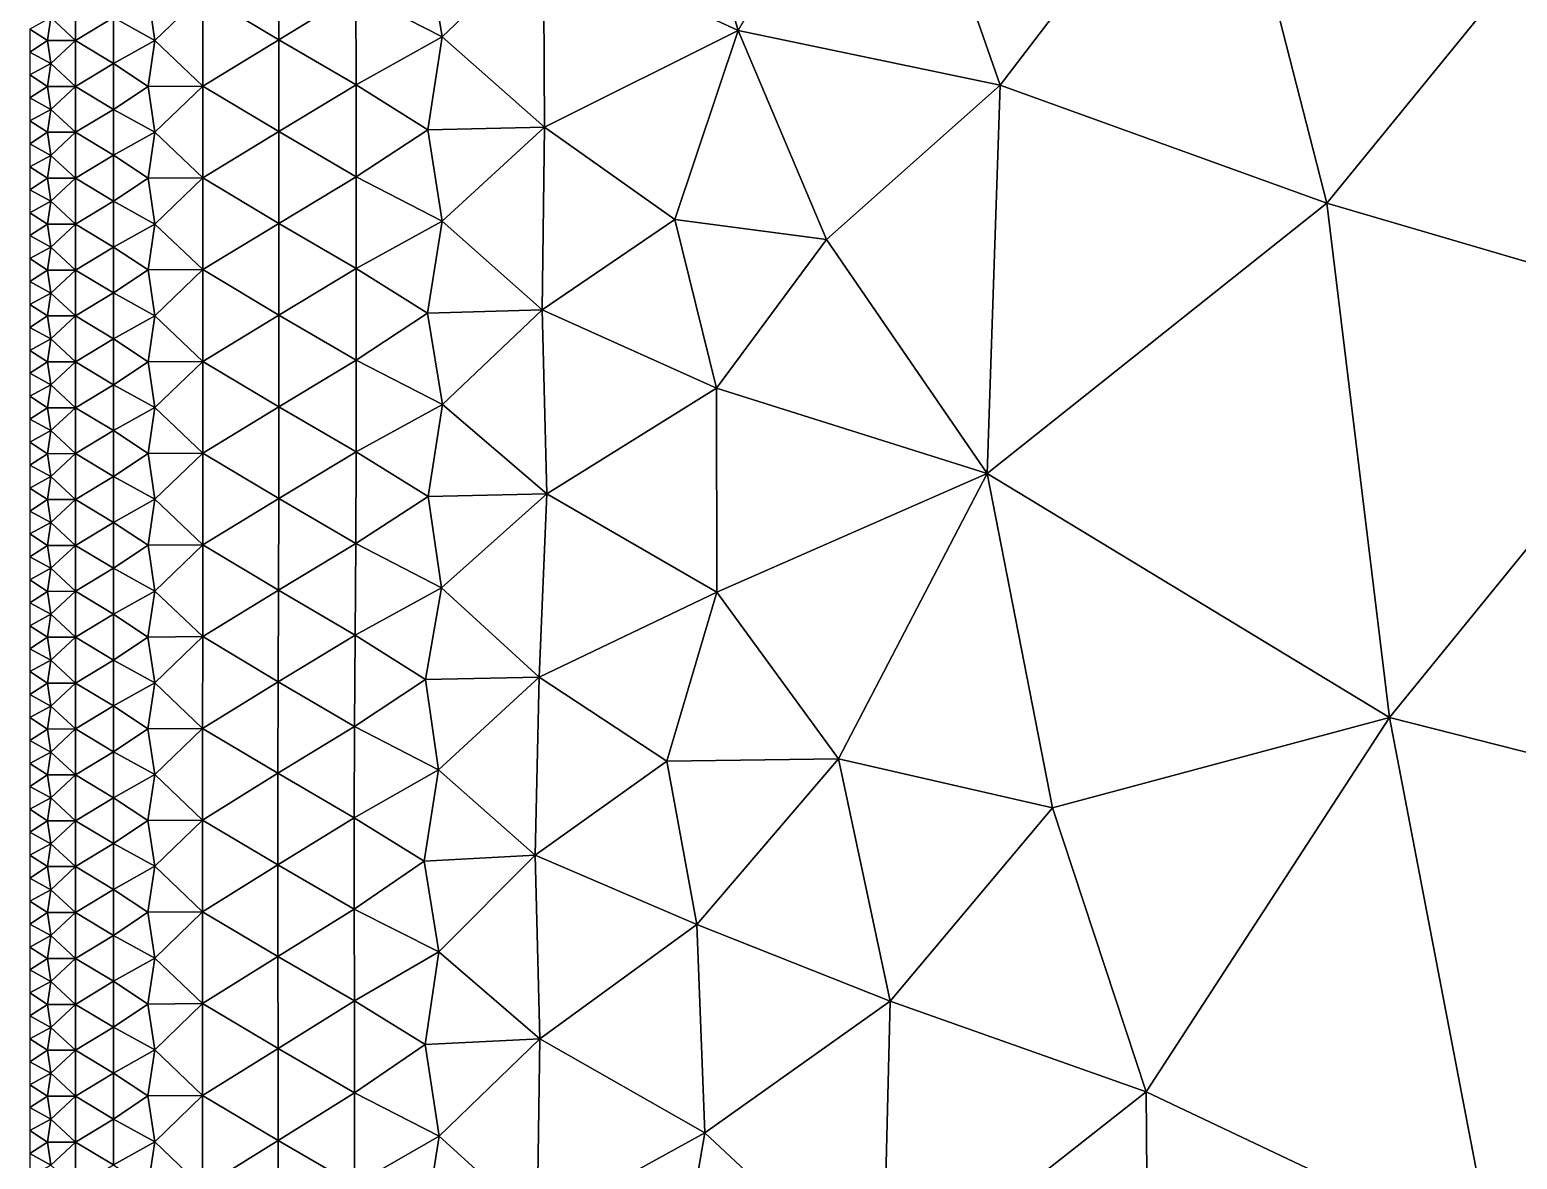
# Model space of a CAD drawing. Header units: metres. Extents: x 0 to 72, y -280 to 0.
# Drawn here: x 0.02 to 13, y -168.36 to -158.51 of the extents above; entities that cross this region are included whole.
import ezdxf

# ---------------------------------------------------------------- set-up
doc = ezdxf.new("R2010")
doc.units = ezdxf.units.M

msp = doc.modelspace()

# ---------------------------------------------------------------- linework, layer by layer
at = {"layer": 'layer', "color": 0}
for points in [[(5.68202, -156.77), (6.20154, -158.514), (7.51748, -156.218)], [(8.48475, -158.991), (7.51748, -156.218), (6.20154, -158.514)], [(8.48475, -158.991), (10.4233, -156.457), (7.51748, -156.218)], [(11.3351, -160.022), (10.4233, -156.457), (8.48475, -158.991)], [(11.3351, -160.022), (13.9844, -156.773), (10.4233, -156.457)], [(5.68202, -156.77), (4.50323, -157.728), (6.20154, -158.514)], [(14.7275, -161.015), (13.9844, -156.773), (11.3351, -160.022)], [(2.19097, -157.793), (1.53047, -158.199), (2.19322, -158.595)], [(2.19097, -157.793), (2.19322, -158.595), (2.86551, -158.185)], [(3.48628, -157.769), (2.86551, -158.185), (3.61907, -158.571)], [(3.48628, -157.769), (3.61907, -158.571), (4.50323, -157.728)], [(4.50323, -157.728), (3.61907, -158.571), (4.5115, -159.359)], [(4.50323, -157.728), (4.5115, -159.359), (6.20154, -158.514)], [(2.86551, -158.185), (2.19322, -158.595), (2.86775, -158.988)], [(2.86551, -158.185), (2.86775, -158.988), (3.61907, -158.571)], [(0.418283, -158.202), (0.20416, -158.403), (0.418303, -158.603)], [(0.418283, -158.202), (0.418303, -158.603), (0.751714, -158.402)], [(1.0522, -158.201), (0.751714, -158.402), (1.11217, -158.601)], [(1.0522, -158.201), (1.11217, -158.601), (1.53047, -158.199)], [(1.53047, -158.199), (1.11217, -158.601), (1.53101, -159)], [(1.53047, -158.199), (1.53101, -159), (2.19322, -158.595)], [(0.20416, -158.403), (0.02, -158.503), (0.173629, -158.603)], [(0.20416, -158.403), (0.173629, -158.603), (0.418303, -158.603)], [(0.751714, -158.402), (0.418303, -158.603), (0.751751, -158.802)], [(0.751714, -158.402), (0.751751, -158.802), (1.11217, -158.601)], [(0.02, -158.503), (0.02, -158.703), (0.173629, -158.603)], [(3.61907, -158.571), (2.86775, -158.988), (3.49347, -159.38)], [(3.61907, -158.571), (3.49347, -159.38), (4.5115, -159.359)], [(6.20154, -158.514), (4.5115, -159.359), (5.64619, -160.163)], [(6.20154, -158.514), (5.64619, -160.163), (6.97137, -160.337)], [(6.97137, -160.337), (8.48475, -158.991), (6.20154, -158.514)], [(0.173629, -158.603), (0.02, -158.703), (0.204165, -158.803)], [(0.02, -158.703), (0.02, -158.903), (0.204165, -158.803)], [(0.173629, -158.603), (0.204165, -158.803), (0.418303, -158.603)], [(0.418303, -158.603), (0.204165, -158.803), (0.418312, -159.003)], [(0.418303, -158.603), (0.418312, -159.003), (0.751751, -158.802)], [(1.11217, -158.601), (0.751751, -158.802), (1.05237, -159.002)], [(1.11217, -158.601), (1.05237, -159.002), (1.53101, -159)], [(2.19322, -158.595), (1.53101, -159), (2.19373, -159.396)], [(2.19322, -158.595), (2.19373, -159.396), (2.86775, -158.988)], [(0.204165, -158.803), (0.02, -158.903), (0.173631, -159.003)], [(0.204165, -158.803), (0.173631, -159.003), (0.418312, -159.003)], [(0.751751, -158.802), (0.418312, -159.003), (0.751769, -159.203)], [(0.751751, -158.802), (0.751769, -159.203), (1.05237, -159.002)], [(0.02, -158.903), (0.02, -159.103), (0.173631, -159.003)], [(0.173631, -159.003), (0.02, -159.103), (0.204167, -159.203)], [(0.173631, -159.003), (0.204167, -159.203), (0.418312, -159.003)], [(0.418312, -159.003), (0.204167, -159.203), (0.418313, -159.403)], [(0.418312, -159.003), (0.418313, -159.403), (0.751769, -159.203)], [(1.05237, -159.002), (0.751769, -159.203), (1.11228, -159.402)], [(1.05237, -159.002), (1.11228, -159.402), (1.53101, -159)], [(1.53101, -159), (1.11228, -159.402), (1.53106, -159.801)], [(1.53101, -159), (1.53106, -159.801), (2.19373, -159.396)], [(2.86775, -158.988), (2.19373, -159.396), (2.86737, -159.79)], [(2.86775, -158.988), (2.86737, -159.79), (3.49347, -159.38)], [(8.37214, -162.379), (8.48475, -158.991), (6.97137, -160.337)], [(11.3351, -160.022), (8.48475, -158.991), (8.37214, -162.379)], [(0.02, -159.103), (0.02, -159.303), (0.204167, -159.203)], [(0.204167, -159.203), (0.02, -159.303), (0.173631, -159.403)], [(0.204167, -159.203), (0.173631, -159.403), (0.418313, -159.403)], [(0.751769, -159.203), (0.418313, -159.403), (0.751766, -159.603)], [(0.751769, -159.203), (0.751766, -159.603), (1.11228, -159.402)], [(0.02, -159.303), (0.02, -159.504), (0.173631, -159.403)], [(0.173631, -159.403), (0.02, -159.504), (0.204166, -159.604)], [(0.173631, -159.403), (0.204166, -159.604), (0.418313, -159.403)], [(0.418313, -159.403), (0.204166, -159.604), (0.41831, -159.804)], [(0.418313, -159.403), (0.41831, -159.804), (0.751766, -159.603)], [(1.11228, -159.402), (0.751766, -159.603), (1.05237, -159.803)], [(1.11228, -159.402), (1.05237, -159.803), (1.53106, -159.801)], [(2.19373, -159.396), (1.53106, -159.801), (2.19351, -160.197)], [(2.19373, -159.396), (2.19351, -160.197), (2.86737, -159.79)], [(3.49347, -159.38), (2.86737, -159.79), (3.61677, -160.177)], [(3.49347, -159.38), (3.61677, -160.177), (4.5115, -159.359)], [(4.5115, -159.359), (3.61677, -160.177), (4.49045, -160.952)], [(4.5115, -159.359), (4.49045, -160.952), (5.64619, -160.163)], [(0.02, -159.504), (0.02, -159.704), (0.204166, -159.604)], [(0.204166, -159.604), (0.02, -159.704), (0.17363, -159.804)], [(0.204166, -159.604), (0.17363, -159.804), (0.41831, -159.804)], [(0.751766, -159.603), (0.41831, -159.804), (0.75176, -160.003)], [(0.751766, -159.603), (0.75176, -160.003), (1.05237, -159.803)], [(0.02, -159.704), (0.02, -159.904), (0.17363, -159.804)], [(0.17363, -159.804), (0.02, -159.904), (0.204165, -160.004)], [(0.17363, -159.804), (0.204165, -160.004), (0.41831, -159.804)], [(0.41831, -159.804), (0.204165, -160.004), (0.418308, -160.204)], [(0.41831, -159.804), (0.418308, -160.204), (0.75176, -160.003)], [(1.05237, -159.803), (0.75176, -160.003), (1.11226, -160.203)], [(1.05237, -159.803), (1.11226, -160.203), (1.53106, -159.801)], [(1.53106, -159.801), (1.11226, -160.203), (1.53101, -160.601)], [(1.53106, -159.801), (1.53101, -160.601), (2.19351, -160.197)], [(2.86737, -159.79), (2.19351, -160.197), (2.86654, -160.59)], [(2.86737, -159.79), (2.86654, -160.59), (3.61677, -160.177)], [(0.02, -159.904), (0.02, -160.104), (0.204165, -160.004)], [(0.75176, -160.003), (0.418308, -160.204), (0.751754, -160.404)], [(0.75176, -160.003), (0.751754, -160.404), (1.11226, -160.203)], [(0.204165, -160.004), (0.02, -160.104), (0.173629, -160.204)], [(0.02, -160.104), (0.02, -160.304), (0.173629, -160.204)], [(0.204165, -160.004), (0.173629, -160.204), (0.418308, -160.204)], [(11.8828, -164.506), (11.3351, -160.022), (8.37214, -162.379)], [(11.8828, -164.506), (14.7275, -161.015), (11.3351, -160.022)], [(0.173629, -160.204), (0.02, -160.304), (0.204164, -160.404)], [(0.173629, -160.204), (0.204164, -160.404), (0.418308, -160.204)], [(0.418308, -160.204), (0.204164, -160.404), (0.418307, -160.604)], [(0.418308, -160.204), (0.418307, -160.604), (0.751754, -160.404)], [(1.11226, -160.203), (0.751754, -160.404), (1.05235, -160.603)], [(1.11226, -160.203), (1.05235, -160.603), (1.53101, -160.601)], [(2.19351, -160.197), (1.53101, -160.601), (2.19348, -160.997)], [(2.19351, -160.197), (2.19348, -160.997), (2.86654, -160.59)], [(3.61677, -160.177), (2.86654, -160.59), (3.48895, -160.98)], [(3.61677, -160.177), (3.48895, -160.98), (4.49045, -160.952)], [(5.64619, -160.163), (4.49045, -160.952), (6.01137, -161.634)], [(5.64619, -160.163), (6.01137, -161.634), (6.97137, -160.337)], [(0.02, -160.304), (0.02, -160.504), (0.204164, -160.404)], [(8.37214, -162.379), (6.97137, -160.337), (6.01137, -161.634)], [(0.204164, -160.404), (0.02, -160.504), (0.173629, -160.604)], [(0.02, -160.504), (0.02, -160.705), (0.173629, -160.604)], [(0.204164, -160.404), (0.173629, -160.604), (0.418307, -160.604)], [(0.751754, -160.404), (0.418307, -160.604), (0.751753, -160.804)], [(0.751754, -160.404), (0.751753, -160.804), (1.05235, -160.603)], [(0.173629, -160.604), (0.02, -160.705), (0.204164, -160.805)], [(0.173629, -160.604), (0.204164, -160.805), (0.418307, -160.604)], [(0.418307, -160.604), (0.204164, -160.805), (0.418307, -161.005)], [(0.418307, -160.604), (0.418307, -161.005), (0.751753, -160.804)], [(1.05235, -160.603), (0.751753, -160.804), (1.11226, -161.003)], [(1.05235, -160.603), (1.11226, -161.003), (1.53101, -160.601)], [(1.53101, -160.601), (1.11226, -161.003), (1.53102, -161.402)], [(1.53101, -160.601), (1.53102, -161.402), (2.19348, -160.997)], [(2.86654, -160.59), (2.19348, -160.997), (2.86735, -161.39)], [(2.86654, -160.59), (2.86735, -161.39), (3.48895, -160.98)], [(0.02, -160.705), (0.02, -160.905), (0.204164, -160.805)], [(0.204164, -160.805), (0.02, -160.905), (0.173629, -161.005)], [(0.02, -160.905), (0.02, -161.105), (0.173629, -161.005)], [(0.204164, -160.805), (0.173629, -161.005), (0.418307, -161.005)], [(0.751753, -160.804), (0.418307, -161.005), (0.751753, -161.204)], [(0.751753, -160.804), (0.751753, -161.204), (1.11226, -161.003)], [(0.173629, -161.005), (0.02, -161.105), (0.204164, -161.205)], [(0.173629, -161.005), (0.204164, -161.205), (0.418307, -161.005)], [(0.418307, -161.005), (0.204164, -161.205), (0.418305, -161.405)], [(0.418307, -161.005), (0.418305, -161.405), (0.751753, -161.204)], [(1.11226, -161.003), (0.751753, -161.204), (1.05235, -161.404)], [(1.11226, -161.003), (1.05235, -161.404), (1.53102, -161.402)], [(2.19348, -160.997), (1.53102, -161.402), (2.19372, -161.797)], [(2.19348, -160.997), (2.19372, -161.797), (2.86735, -161.39)], [(3.48895, -160.98), (2.86735, -161.39), (3.621, -161.777)], [(3.48895, -160.98), (3.621, -161.777), (4.49045, -160.952)], [(4.49045, -160.952), (3.621, -161.777), (4.53125, -162.557)], [(4.49045, -160.952), (4.53125, -162.557), (6.01137, -161.634)], [(17.14, -165.841), (14.7275, -161.015), (11.8828, -164.506)], [(0.02, -161.105), (0.02, -161.305), (0.204164, -161.205)], [(0.204164, -161.205), (0.02, -161.305), (0.173629, -161.405)], [(0.204164, -161.205), (0.173629, -161.405), (0.418305, -161.405)], [(0.751753, -161.204), (0.418305, -161.405), (0.751746, -161.605)], [(0.751753, -161.204), (0.751746, -161.605), (1.05235, -161.404)], [(0.02, -161.305), (0.02, -161.505), (0.173629, -161.405)], [(0.173629, -161.405), (0.02, -161.505), (0.204163, -161.605)], [(0.173629, -161.405), (0.204163, -161.605), (0.418305, -161.405)], [(0.418305, -161.405), (0.204163, -161.605), (0.418299, -161.805)], [(0.418305, -161.405), (0.418299, -161.805), (0.751746, -161.605)], [(1.05235, -161.404), (0.751746, -161.605), (1.11223, -161.804)], [(1.05235, -161.404), (1.11223, -161.804), (1.53102, -161.402)], [(1.53102, -161.402), (1.11223, -161.804), (1.53087, -162.202)], [(1.53102, -161.402), (1.53087, -162.202), (2.19372, -161.797)], [(2.86735, -161.39), (2.19372, -161.797), (2.86845, -162.19)], [(2.86735, -161.39), (2.86845, -162.19), (3.621, -161.777)], [(0.02, -161.505), (0.02, -161.705), (0.204163, -161.605)], [(0.204163, -161.605), (0.02, -161.705), (0.173626, -161.805)], [(0.204163, -161.605), (0.173626, -161.805), (0.418299, -161.805)], [(0.751746, -161.605), (0.418299, -161.805), (0.751724, -162.005)], [(0.751746, -161.605), (0.751724, -162.005), (1.11223, -161.804)], [(6.01137, -161.634), (4.53125, -162.557), (6.01458, -163.413)], [(6.01137, -161.634), (6.01458, -163.413), (8.37214, -162.379)], [(0.02, -161.705), (0.02, -161.906), (0.173626, -161.805)], [(0.173626, -161.805), (0.02, -161.906), (0.204158, -162.005)], [(0.173626, -161.805), (0.204158, -162.005), (0.418299, -161.805)], [(0.418299, -161.805), (0.204158, -162.005), (0.418284, -162.205)], [(0.418299, -161.805), (0.418284, -162.205), (0.751724, -162.005)], [(1.11223, -161.804), (0.751724, -162.005), (1.05227, -162.204)], [(1.11223, -161.804), (1.05227, -162.204), (1.53087, -162.202)], [(2.19372, -161.797), (1.53087, -162.202), (2.19313, -162.597)], [(2.19372, -161.797), (2.19313, -162.597), (2.86845, -162.19)], [(3.621, -161.777), (2.86845, -162.19), (3.49685, -162.58)], [(3.621, -161.777), (3.49685, -162.58), (4.53125, -162.557)], [(0.02, -161.906), (0.02, -162.106), (0.204158, -162.005)], [(0.204158, -162.005), (0.02, -162.106), (0.173621, -162.206)], [(0.204158, -162.005), (0.173621, -162.206), (0.418284, -162.205)], [(0.751724, -162.005), (0.418284, -162.205), (0.751674, -162.405)], [(0.751724, -162.005), (0.751674, -162.405), (1.05227, -162.204)], [(0.02, -162.106), (0.02, -162.306), (0.173621, -162.206)], [(0.173621, -162.206), (0.02, -162.306), (0.204149, -162.406)], [(0.173621, -162.206), (0.204149, -162.406), (0.418284, -162.205)], [(0.418284, -162.205), (0.204149, -162.406), (0.418258, -162.606)], [(0.418284, -162.205), (0.418258, -162.606), (0.751674, -162.405)], [(1.05227, -162.204), (0.751674, -162.405), (1.11203, -162.604)], [(1.05227, -162.204), (1.11203, -162.604), (1.53087, -162.202)], [(1.53087, -162.202), (1.11203, -162.604), (1.53023, -163.002)], [(1.53087, -162.202), (1.53023, -163.002), (2.19313, -162.597)], [(2.86845, -162.19), (2.19313, -162.597), (2.86601, -162.99)], [(2.86845, -162.19), (2.86601, -162.99), (3.49685, -162.58)], [(0.02, -162.306), (0.02, -162.506), (0.204149, -162.406)], [(0.204149, -162.406), (0.02, -162.506), (0.173613, -162.606)], [(0.204149, -162.406), (0.173613, -162.606), (0.418258, -162.606)], [(0.751674, -162.405), (0.418258, -162.606), (0.751601, -162.805)], [(0.751674, -162.405), (0.751601, -162.805), (1.11203, -162.604)], [(7.07448, -164.868), (8.37214, -162.379), (6.01458, -163.413)], [(8.94234, -165.295), (8.37214, -162.379), (7.07448, -164.868)], [(8.94234, -165.295), (11.8828, -164.506), (8.37214, -162.379)], [(0.02, -162.506), (0.02, -162.706), (0.173613, -162.606)], [(2.19313, -162.597), (1.53023, -163.002), (2.19096, -163.397)], [(2.19313, -162.597), (2.19096, -163.397), (2.86601, -162.99)], [(3.49685, -162.58), (2.86601, -162.99), (3.61278, -163.376)], [(3.49685, -162.58), (3.61278, -163.376), (4.53125, -162.557)], [(4.53125, -162.557), (3.61278, -163.376), (4.463, -164.156)], [(4.53125, -162.557), (4.463, -164.156), (6.01458, -163.413)], [(0.173613, -162.606), (0.02, -162.706), (0.204136, -162.806)], [(0.02, -162.706), (0.02, -162.906), (0.204136, -162.806)], [(0.173613, -162.606), (0.204136, -162.806), (0.418258, -162.606)], [(0.418258, -162.606), (0.204136, -162.806), (0.418221, -163.006)], [(0.418258, -162.606), (0.418221, -163.006), (0.751601, -162.805)], [(1.11203, -162.604), (0.751601, -162.805), (1.052, -163.005)], [(1.11203, -162.604), (1.052, -163.005), (1.53023, -163.002)], [(0.204136, -162.806), (0.02, -162.906), (0.1736, -163.006)], [(0.204136, -162.806), (0.1736, -163.006), (0.418221, -163.006)], [(0.751601, -162.805), (0.418221, -163.006), (0.751495, -163.206)], [(0.751601, -162.805), (0.751495, -163.206), (1.052, -163.005)], [(0.02, -162.906), (0.02, -163.106), (0.1736, -163.006)], [(0.1736, -163.006), (0.02, -163.106), (0.204119, -163.206)], [(0.02, -163.106), (0.02, -163.307), (0.204119, -163.206)], [(0.1736, -163.006), (0.204119, -163.206), (0.418221, -163.006)], [(0.418221, -163.006), (0.204119, -163.206), (0.418176, -163.406)], [(0.418221, -163.006), (0.418176, -163.406), (0.751495, -163.206)], [(1.052, -163.005), (0.751495, -163.206), (1.1116, -163.405)], [(1.052, -163.005), (1.1116, -163.405), (1.53023, -163.002)], [(1.53023, -163.002), (1.1116, -163.405), (1.52913, -163.802)], [(1.53023, -163.002), (1.52913, -163.802), (2.19096, -163.397)], [(2.86601, -162.99), (2.19096, -163.397), (2.86, -163.788)], [(2.86601, -162.99), (2.86, -163.788), (3.61278, -163.376)], [(0.204119, -163.206), (0.02, -163.307), (0.173586, -163.407)], [(0.204119, -163.206), (0.173586, -163.407), (0.418176, -163.406)], [(0.751495, -163.206), (0.418176, -163.406), (0.751382, -163.606)], [(0.751495, -163.206), (0.751382, -163.606), (1.1116, -163.405)], [(0.02, -163.307), (0.02, -163.507), (0.173586, -163.407)], [(3.61278, -163.376), (2.86, -163.788), (3.47313, -164.176)], [(3.61278, -163.376), (3.47313, -164.176), (4.463, -164.156)], [(0.173586, -163.407), (0.02, -163.507), (0.2041, -163.607)], [(0.173586, -163.407), (0.2041, -163.607), (0.418176, -163.406)], [(0.418176, -163.406), (0.2041, -163.607), (0.418128, -163.807)], [(0.418176, -163.406), (0.418128, -163.807), (0.751382, -163.606)], [(1.1116, -163.405), (0.751382, -163.606), (1.05156, -163.805)], [(1.1116, -163.405), (1.05156, -163.805), (1.52913, -163.802)], [(2.19096, -163.397), (1.52913, -163.802), (2.18793, -164.196)], [(2.19096, -163.397), (2.18793, -164.196), (2.86, -163.788)], [(6.01458, -163.413), (4.463, -164.156), (5.5766, -164.888)], [(6.01458, -163.413), (5.5766, -164.888), (7.07448, -164.868)], [(0.02, -163.507), (0.02, -163.707), (0.2041, -163.607)], [(0.2041, -163.607), (0.02, -163.707), (0.173571, -163.807)], [(0.2041, -163.607), (0.173571, -163.807), (0.418128, -163.807)], [(0.751382, -163.606), (0.418128, -163.807), (0.751256, -164.006)], [(0.751382, -163.606), (0.751256, -164.006), (1.05156, -163.805)], [(0.02, -163.707), (0.02, -163.907), (0.173571, -163.807)], [(0.173571, -163.807), (0.02, -163.907), (0.20408, -164.007)], [(0.173571, -163.807), (0.20408, -164.007), (0.418128, -163.807)], [(0.418128, -163.807), (0.20408, -164.007), (0.418083, -164.207)], [(0.418128, -163.807), (0.418083, -164.207), (0.751256, -164.006)], [(1.05156, -163.805), (0.751256, -164.006), (1.11106, -164.205)], [(1.05156, -163.805), (1.11106, -164.205), (1.52913, -163.802)], [(1.52913, -163.802), (1.11106, -164.205), (1.52803, -164.602)], [(1.52913, -163.802), (1.52803, -164.602), (2.18793, -164.196)], [(2.86, -163.788), (2.18793, -164.196), (2.8535, -164.585)], [(2.86, -163.788), (2.8535, -164.585), (3.47313, -164.176)], [(0.02, -163.907), (0.02, -164.107), (0.20408, -164.007)], [(0.20408, -164.007), (0.02, -164.107), (0.173557, -164.207)], [(0.20408, -164.007), (0.173557, -164.207), (0.418083, -164.207)], [(0.751256, -164.006), (0.418083, -164.207), (0.751151, -164.406)], [(0.751256, -164.006), (0.751151, -164.406), (1.11106, -164.205)], [(0.02, -164.107), (0.02, -164.307), (0.173557, -164.207)], [(0.173557, -164.207), (0.02, -164.307), (0.204064, -164.407)], [(0.173557, -164.207), (0.204064, -164.407), (0.418083, -164.207)], [(0.418083, -164.207), (0.204064, -164.407), (0.418046, -164.607)], [(0.418083, -164.207), (0.418046, -164.607), (0.751151, -164.406)], [(1.11106, -164.205), (0.751151, -164.406), (1.05115, -164.605)], [(1.11106, -164.205), (1.05115, -164.605), (1.52803, -164.602)], [(2.18793, -164.196), (1.52803, -164.602), (2.18553, -164.994)], [(2.18793, -164.196), (2.18553, -164.994), (2.8535, -164.585)], [(3.47313, -164.176), (2.8535, -164.585), (3.58668, -164.963)], [(3.47313, -164.176), (3.58668, -164.963), (4.463, -164.156)], [(4.463, -164.156), (3.58668, -164.963), (4.4295, -165.707)], [(4.463, -164.156), (4.4295, -165.707), (5.5766, -164.888)], [(0.02, -164.307), (0.02, -164.508), (0.204064, -164.407)], [(0.204064, -164.407), (0.02, -164.508), (0.173545, -164.608)], [(0.204064, -164.407), (0.173545, -164.608), (0.418046, -164.607)], [(0.751151, -164.406), (0.418046, -164.607), (0.751062, -164.807)], [(0.751151, -164.406), (0.751062, -164.807), (1.05115, -164.605)], [(0.02, -164.508), (0.02, -164.708), (0.173545, -164.608)], [(9.75812, -167.771), (11.8828, -164.506), (8.94234, -165.295)], [(12.7842, -169.205), (11.8828, -164.506), (9.75812, -167.771)], [(12.7842, -169.205), (17.14, -165.841), (11.8828, -164.506)], [(0.173545, -164.608), (0.02, -164.708), (0.204051, -164.808)], [(0.173545, -164.608), (0.204051, -164.808), (0.418046, -164.607)], [(0.418046, -164.607), (0.204051, -164.808), (0.41802, -165.007)], [(0.418046, -164.607), (0.41802, -165.007), (0.751062, -164.807)], [(1.05115, -164.605), (0.751062, -164.807), (1.11066, -165.005)], [(1.05115, -164.605), (1.11066, -165.005), (1.52803, -164.602)], [(1.52803, -164.602), (1.11066, -165.005), (1.52739, -165.402)], [(1.52803, -164.602), (1.52739, -165.402), (2.18553, -164.994)], [(2.8535, -164.585), (2.18553, -164.994), (2.84998, -165.381)], [(2.8535, -164.585), (2.84998, -165.381), (3.58668, -164.963)], [(0.02, -164.708), (0.02, -164.908), (0.204051, -164.808)], [(0.204051, -164.808), (0.02, -164.908), (0.173538, -165.008)], [(0.02, -164.908), (0.02, -165.108), (0.173538, -165.008)], [(0.204051, -164.808), (0.173538, -165.008), (0.41802, -165.007)], [(0.751062, -164.807), (0.41802, -165.007), (0.751011, -165.207)], [(0.751062, -164.807), (0.751011, -165.207), (1.11066, -165.005)], [(5.5766, -164.888), (4.4295, -165.707), (5.84011, -166.312)], [(5.5766, -164.888), (5.84011, -166.312), (7.07448, -164.868)], [(7.5271, -166.981), (7.07448, -164.868), (5.84011, -166.312)], [(7.5271, -166.981), (8.94234, -165.295), (7.07448, -164.868)], [(0.173538, -165.008), (0.02, -165.108), (0.204044, -165.208)], [(0.173538, -165.008), (0.204044, -165.208), (0.41802, -165.007)], [(0.41802, -165.007), (0.204044, -165.208), (0.418007, -165.408)], [(0.41802, -165.007), (0.418007, -165.408), (0.751011, -165.207)], [(1.11066, -165.005), (0.751011, -165.207), (1.05093, -165.406)], [(1.11066, -165.005), (1.05093, -165.406), (1.52739, -165.402)], [(2.18553, -164.994), (1.52739, -165.402), (2.1847, -165.793)], [(2.18553, -164.994), (2.1847, -165.793), (2.84998, -165.381)], [(3.58668, -164.963), (2.84998, -165.381), (3.45969, -165.759)], [(3.58668, -164.963), (3.45969, -165.759), (4.4295, -165.707)], [(0.02, -165.108), (0.02, -165.308), (0.204044, -165.208)], [(0.204044, -165.208), (0.02, -165.308), (0.173534, -165.408)], [(0.02, -165.308), (0.02, -165.508), (0.173534, -165.408)], [(0.204044, -165.208), (0.173534, -165.408), (0.418007, -165.408)], [(0.751011, -165.207), (0.418007, -165.408), (0.750986, -165.607)], [(0.751011, -165.207), (0.750986, -165.607), (1.05093, -165.406)], [(9.75812, -167.771), (8.94234, -165.295), (7.5271, -166.981)], [(0.173534, -165.408), (0.02, -165.508), (0.204041, -165.608)], [(0.173534, -165.408), (0.204041, -165.608), (0.418007, -165.408)], [(0.418007, -165.408), (0.204041, -165.608), (0.418005, -165.808)], [(0.418007, -165.408), (0.418005, -165.808), (0.750986, -165.607)], [(1.05093, -165.406), (0.750986, -165.607), (1.11052, -165.805)], [(1.05093, -165.406), (1.11052, -165.805), (1.52739, -165.402)], [(1.52739, -165.402), (1.11052, -165.805), (1.52734, -166.202)], [(1.52739, -165.402), (1.52734, -166.202), (2.1847, -165.793)], [(2.84998, -165.381), (2.1847, -165.793), (2.85014, -166.178)], [(2.84998, -165.381), (2.85014, -166.178), (3.45969, -165.759)], [(0.02, -165.508), (0.02, -165.709), (0.204041, -165.608)], [(0.204041, -165.608), (0.02, -165.709), (0.173534, -165.808)], [(0.02, -165.709), (0.02, -165.909), (0.173534, -165.808)], [(0.204041, -165.608), (0.173534, -165.808), (0.418005, -165.808)], [(0.750986, -165.607), (0.418005, -165.808), (0.750991, -166.007)], [(0.750986, -165.607), (0.750991, -166.007), (1.11052, -165.805)], [(3.45969, -165.759), (3.58792, -166.551), (4.4295, -165.707)], [(4.4295, -165.707), (3.58792, -166.551), (4.47121, -167.309)], [(4.4295, -165.707), (4.47121, -167.309), (5.84011, -166.312)], [(0.173534, -165.808), (0.02, -165.909), (0.204043, -166.009)], [(0.173534, -165.808), (0.204043, -166.009), (0.418005, -165.808)], [(0.418005, -165.808), (0.204043, -166.009), (0.418012, -166.208)], [(0.418005, -165.808), (0.418012, -166.208), (0.750991, -166.007)], [(1.11052, -165.805), (0.750991, -166.007), (1.05093, -166.206)], [(1.11052, -165.805), (1.05093, -166.206), (1.52734, -166.202)], [(2.1847, -165.793), (1.52734, -166.202), (2.18521, -166.593)], [(2.1847, -165.793), (2.18521, -166.593), (2.85014, -166.178)], [(3.45969, -165.759), (2.85014, -166.178), (3.58792, -166.551)], [(16.0337, -172.505), (17.14, -165.841), (12.7842, -169.205)], [(0.02, -165.909), (0.02, -166.109), (0.204043, -166.009)], [(0.204043, -166.009), (0.02, -166.109), (0.173537, -166.209)], [(0.204043, -166.009), (0.173537, -166.209), (0.418012, -166.208)], [(0.750991, -166.007), (0.418012, -166.208), (0.751011, -166.408)], [(0.750991, -166.007), (0.751011, -166.408), (1.05093, -166.206)], [(0.02, -166.109), (0.02, -166.309), (0.173537, -166.209)], [(0.173537, -166.209), (0.02, -166.309), (0.204046, -166.409)], [(0.173537, -166.209), (0.204046, -166.409), (0.418012, -166.208)], [(0.418012, -166.208), (0.204046, -166.409), (0.418022, -166.609)], [(0.418012, -166.208), (0.418022, -166.609), (0.751011, -166.408)], [(1.05093, -166.206), (0.751011, -166.408), (1.11059, -166.606)], [(1.05093, -166.206), (1.11059, -166.606), (1.52734, -166.202)], [(1.52734, -166.202), (1.11059, -166.606), (1.52757, -167.003)], [(1.52734, -166.202), (1.52757, -167.003), (2.18521, -166.593)], [(2.85014, -166.178), (2.18521, -166.593), (2.85242, -166.979)], [(2.85014, -166.178), (2.85242, -166.979), (3.58792, -166.551)], [(0.02, -166.309), (0.02, -166.509), (0.204046, -166.409)], [(5.84011, -166.312), (4.47121, -167.309), (5.90866, -168.129)], [(5.84011, -166.312), (5.90866, -168.129), (7.5271, -166.981)], [(0.204046, -166.409), (0.02, -166.509), (0.17354, -166.609)], [(0.204046, -166.409), (0.17354, -166.609), (0.418022, -166.609)], [(0.751011, -166.408), (0.418022, -166.609), (0.751037, -166.808)], [(0.751011, -166.408), (0.751037, -166.808), (1.11059, -166.606)], [(0.02, -166.509), (0.02, -166.709), (0.17354, -166.609)], [(0.17354, -166.609), (0.02, -166.709), (0.20405, -166.809)], [(0.17354, -166.609), (0.20405, -166.809), (0.418022, -166.609)], [(0.418022, -166.609), (0.20405, -166.809), (0.418031, -167.009)], [(0.418022, -166.609), (0.418031, -167.009), (0.751037, -166.808)], [(1.11059, -166.606), (0.751037, -166.808), (1.05103, -167.007)], [(1.11059, -166.606), (1.05103, -167.007), (1.52757, -167.003)], [(2.18521, -166.593), (1.52757, -167.003), (2.18589, -167.394)], [(2.18521, -166.593), (2.18589, -167.394), (2.85242, -166.979)], [(3.58792, -166.551), (2.85242, -166.979), (3.47055, -167.359)], [(3.58792, -166.551), (3.47055, -167.359), (4.47121, -167.309)], [(0.02, -166.709), (0.02, -166.91), (0.20405, -166.809)], [(0.20405, -166.809), (0.02, -166.91), (0.173543, -167.009)], [(0.20405, -166.809), (0.173543, -167.009), (0.418031, -167.009)], [(0.751037, -166.808), (0.418031, -167.009), (0.751057, -167.208)], [(0.751037, -166.808), (0.751057, -167.208), (1.05103, -167.007)], [(0.02, -166.91), (0.02, -167.11), (0.173543, -167.009)], [(0.173543, -167.009), (0.02, -167.11), (0.204053, -167.21)], [(0.173543, -167.009), (0.204053, -167.21), (0.418031, -167.009)], [(0.418031, -167.009), (0.204053, -167.21), (0.418036, -167.409)], [(0.418031, -167.009), (0.418036, -167.409), (0.751057, -167.208)], [(1.05103, -167.007), (0.751057, -167.208), (1.11068, -167.407)], [(1.05103, -167.007), (1.11068, -167.407), (1.52757, -167.003)], [(1.52757, -167.003), (1.11068, -167.407), (1.52767, -167.804)], [(1.52757, -167.003), (1.52767, -167.804), (2.18589, -167.394)], [(2.85242, -166.979), (2.18589, -167.394), (2.85336, -167.781)], [(2.85242, -166.979), (2.85336, -167.781), (3.47055, -167.359)], [(7.46127, -169.58), (7.5271, -166.981), (5.90866, -168.129)], [(7.46127, -169.58), (9.75812, -167.771), (7.5271, -166.981)], [(0.02, -167.11), (0.02, -167.31), (0.204053, -167.21)], [(0.204053, -167.21), (0.02, -167.31), (0.173544, -167.41)], [(0.204053, -167.21), (0.173544, -167.41), (0.418036, -167.409)], [(0.751057, -167.208), (0.418036, -167.409), (0.751063, -167.609)], [(0.751057, -167.208), (0.751063, -167.609), (1.11068, -167.407)], [(0.02, -167.31), (0.02, -167.51), (0.173544, -167.41)], [(2.18589, -167.394), (1.52767, -167.804), (2.18579, -168.196)], [(2.18589, -167.394), (2.18579, -168.196), (2.85336, -167.781)], [(3.47055, -167.359), (2.85336, -167.781), (3.59202, -168.159)], [(3.47055, -167.359), (3.59202, -168.159), (4.47121, -167.309)], [(4.47121, -167.309), (3.59202, -168.159), (4.44628, -168.936)], [(4.47121, -167.309), (4.44628, -168.936), (5.90866, -168.129)], [(0.173544, -167.41), (0.02, -167.51), (0.204054, -167.61)], [(0.02, -167.51), (0.02, -167.71), (0.204054, -167.61)], [(0.173544, -167.41), (0.204054, -167.61), (0.418036, -167.409)], [(0.418036, -167.409), (0.204054, -167.61), (0.418034, -167.81)], [(0.418036, -167.409), (0.418034, -167.81), (0.751063, -167.609)], [(1.11068, -167.407), (0.751063, -167.609), (1.05106, -167.808)], [(1.11068, -167.407), (1.05106, -167.808), (1.52767, -167.804)], [(0.204054, -167.61), (0.02, -167.71), (0.173544, -167.81)], [(0.204054, -167.61), (0.173544, -167.81), (0.418034, -167.81)], [(0.751063, -167.609), (0.418034, -167.81), (0.751054, -168.009)], [(0.751063, -167.609), (0.751054, -168.009), (1.05106, -167.808)], [(0.02, -167.71), (0.02, -167.91), (0.173544, -167.81)], [(2.85336, -167.781), (2.18579, -168.196), (2.85198, -168.584)], [(2.85336, -167.781), (2.85198, -168.584), (3.59202, -168.159)], [(9.78601, -171.08), (9.75812, -167.771), (7.46127, -169.58)], [(9.78601, -171.08), (12.7842, -169.205), (9.75812, -167.771)], [(0.173544, -167.81), (0.02, -167.91), (0.204052, -168.01)], [(0.02, -167.91), (0.02, -168.11), (0.204052, -168.01)], [(0.173544, -167.81), (0.204052, -168.01), (0.418034, -167.81)], [(0.418034, -167.81), (0.204052, -168.01), (0.418027, -168.21)], [(0.418034, -167.81), (0.418027, -168.21), (0.751054, -168.009)], [(1.05106, -167.808), (0.751054, -168.009), (1.11064, -168.207)], [(1.05106, -167.808), (1.11064, -168.207), (1.52767, -167.804)], [(1.52767, -167.804), (1.11064, -168.207), (1.52747, -168.605)], [(1.52767, -167.804), (1.52747, -168.605), (2.18579, -168.196)], [(0.204052, -168.01), (0.02, -168.11), (0.173541, -168.21)], [(0.204052, -168.01), (0.173541, -168.21), (0.418027, -168.21)], [(0.751054, -168.009), (0.418027, -168.21), (0.75103, -168.409)], [(0.751054, -168.009), (0.75103, -168.409), (1.11064, -168.207)], [(0.02, -168.11), (0.02, -168.311), (0.173541, -168.21)], [(3.59202, -168.159), (2.85198, -168.584), (3.46411, -168.969)], [(3.59202, -168.159), (3.46411, -168.969), (4.44628, -168.936)], [(5.90866, -168.129), (4.44628, -168.936), (5.64075, -169.675)], [(5.90866, -168.129), (5.64075, -169.675), (7.46127, -169.58)], [(0.173541, -168.21), (0.02, -168.311), (0.204048, -168.411)], [(0.173541, -168.21), (0.204048, -168.411), (0.418027, -168.21)], [(0.418027, -168.21), (0.204048, -168.411), (0.418015, -168.61)], [(0.418027, -168.21), (0.418015, -168.61), (0.75103, -168.409)], [(1.11064, -168.207), (0.75103, -168.409), (1.05097, -168.608)], [(1.11064, -168.207), (1.05097, -168.608), (1.52747, -168.605)], [(2.18579, -168.196), (1.52747, -168.605), (2.18498, -168.997)], [(2.18579, -168.196), (2.18498, -168.997), (2.85198, -168.584)], [(0.02, -168.311), (0.02, -168.511), (0.204048, -168.411)]]:
    msp.add_3dface(points, dxfattribs=at)

doc.saveas('drawing.dxf')
